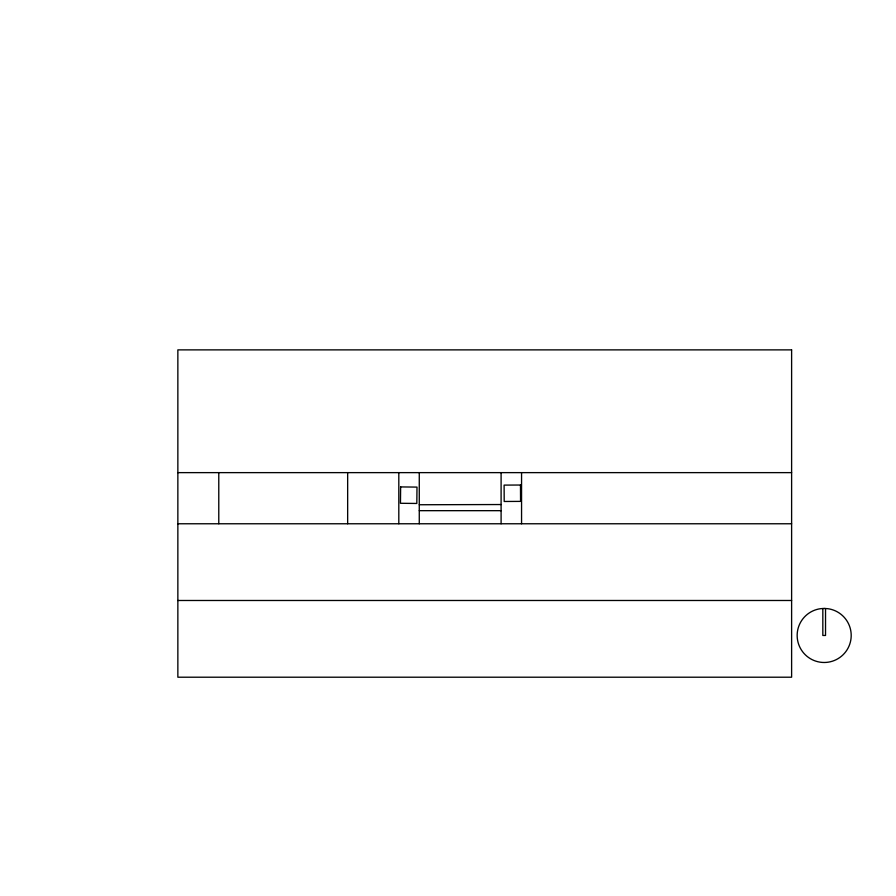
<?xml version="1.0" encoding="UTF-8"?>
<svg xmlns="http://www.w3.org/2000/svg" width="896" height="896" viewBox="0 0 896 896"><rect width="100%" height="100%" fill="white"/><g stroke="black" fill="none" stroke-linecap="round" stroke-linejoin="round"><path stroke-width="1.34" d="M419.272 504.75L501.099 504.538M177.856 472.629L791.616 472.629M419.272 510.675L501.099 510.675M177.856 523.768L791.616 523.768M177.856 600.488L791.616 600.488M825.53 608.53L825.53 635.466L822.83 635.466L822.83 608.53M521.562 472.629L521.562 523.768M501.099 472.629L501.099 523.768M419.272 472.629L419.272 523.768M398.81 472.629L398.81 523.768M347.659 472.629L347.659 523.768M218.781 472.629L218.781 523.768M400.635 486.92L400.456 503.283L416.819 503.462L416.998 487.099L400.635 486.92M824.186 608.44L820.658 608.675A27.014 27.014 0 0 0 801.394 649.981A27.014 27.014 0 0 0 846.966 649.981A27.014 27.014 0 0 0 827.702 608.675L824.186 608.44M520.475 485.027L504.112 485.106L504.202 501.48L520.565 501.39L520.475 485.027M791.616 349.877L177.856 349.877L177.856 677.208L791.616 677.208L791.616 349.877"/></g></svg>
